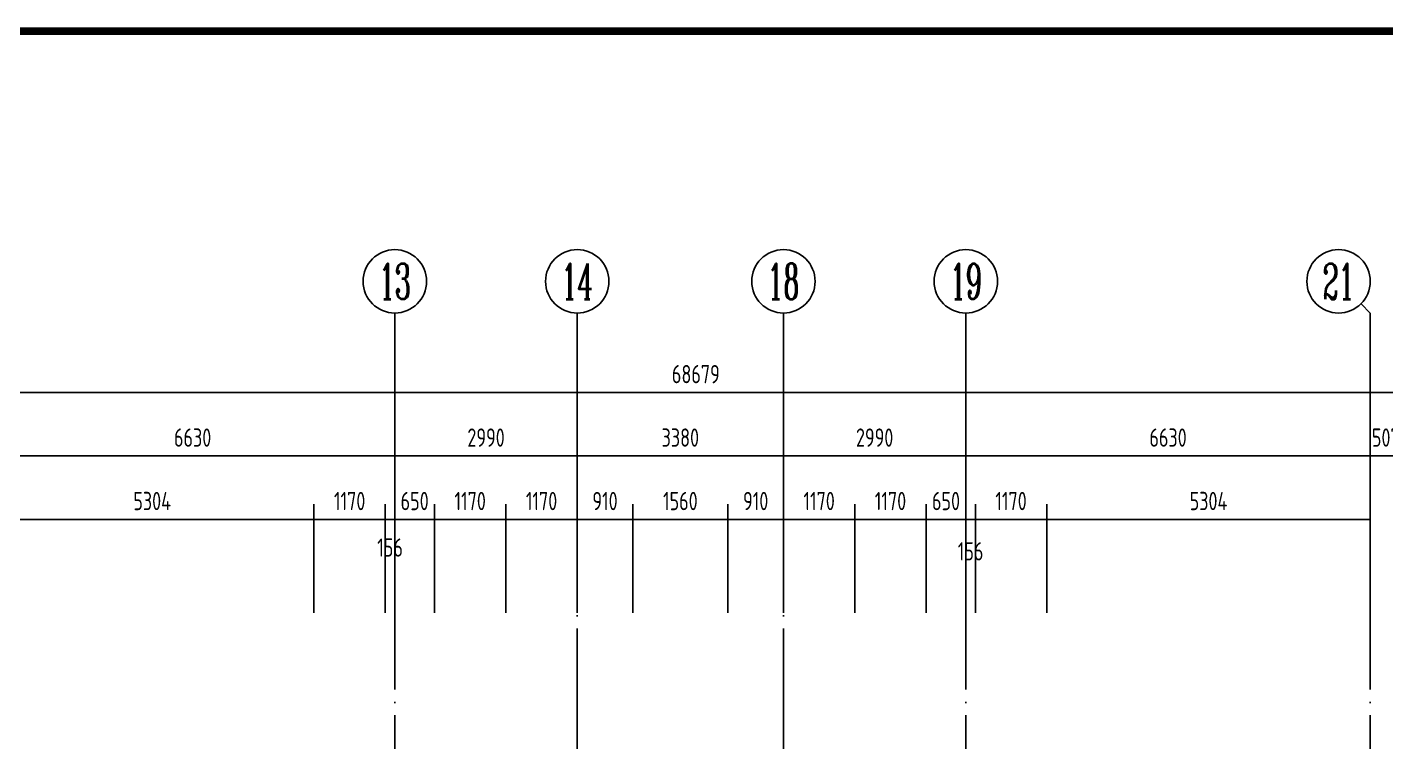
# Model space of a CAD drawing. Extents: x -726032 to 135930, y -151624 to 587044.
# Drawn here: x -591951 to -569679, y 519497 to 531209 of the extents above; entities that cross this region are included whole.
import ezdxf
from ezdxf.enums import TextEntityAlignment as Align

# ---------------------------------------------------------------- set-up
doc = ezdxf.new("R2010")
doc.units = 0
doc.header["$LTSCALE"] = 1000
doc.header["$MEASUREMENT"] = 0
doc.linetypes.add('DOTE', pattern=[2.42, 2, -0.2, 0.02, -0.2])
doc.layers.get('0').update_dxf_attribs({"linetype": 'CONTINUOUS'})
doc.layers.get('DEFPOINTS').update_dxf_attribs({"color": 1, "linetype": 'CONTINUOUS'})
for name, color, linetype in [('AXIS', 245, 'CONTINUOUS'), ('AXIS_TEXT', 7, 'CONTINUOUS'), ('DOTE', 8, 'DOTE'), ('PUB_DIM', 245, 'CONTINUOUS'), ('PUB_TITLE', 1, 'CONTINUOUS')]:
    doc.layers.add(name, color=color, linetype=linetype)
doc.styles.add('COMPLEX', font='COMPLEX')
doc.styles.add('DIM_FONT', font='isocp.shx', dxfattribs={"width": 0.8})
doc.dimstyles.new('AXIS', dxfattribs={"dimtxt": 300, "dimasz": 1, "dimexe": 250, "dimexo": 300, "dimgap": 150, "dimtad": 1, "dimdec": 0, "dimzin": 0, "dimdsep": 46, "dimtxsty": 'DIM_FONT', "dimcen": 0.09, "dimse1": 1, "dimse2": 1, "dimclrt": 142, "dimadec": 0, "dimazin": 0, "dimtfac": 1, "dimtdec": 0, "dimtix": 1, "dimtmove": 2, "dimatfit": 3, "dimfxl": 1, "dimtolj": 1, "dimtzin": 0, "dimarcsym": 0})
doc.dimstyles.new('DIMA', dxfattribs={"dimtxt": 300, "dimasz": 1, "dimexe": 250, "dimexo": 300, "dimgap": 150, "dimtad": 1, "dimdec": 0, "dimzin": 0, "dimdsep": 46, "dimtxsty": 'DIM_FONT', "dimcen": 0.09, "dimse1": 1, "dimclrt": 142, "dimadec": 0, "dimazin": 0, "dimtfac": 1, "dimtdec": 0, "dimtix": 1, "dimtmove": 2, "dimatfit": 3, "dimfxl": 1, "dimtolj": 1, "dimtzin": 0, "dimarcsym": 0})
doc.dimstyles.new('DIMB', dxfattribs={"dimtxt": 300, "dimasz": 1, "dimexe": 250, "dimexo": 300, "dimgap": 150, "dimtad": 1, "dimdec": 0, "dimzin": 0, "dimdsep": 46, "dimtxsty": 'DIM_FONT', "dimcen": 0.09, "dimse2": 1, "dimclrt": 142, "dimadec": 0, "dimazin": 0, "dimtfac": 1, "dimtdec": 0, "dimtix": 1, "dimtmove": 2, "dimatfit": 3, "dimfxl": 1, "dimtolj": 1, "dimtzin": 0, "dimarcsym": 0})
doc.dimstyles.new('DIMN', dxfattribs={"dimtxt": 300, "dimasz": 1, "dimexe": 250, "dimexo": 300, "dimgap": 150, "dimtad": 1, "dimdec": 0, "dimzin": 0, "dimdsep": 46, "dimtxsty": 'DIM_FONT', "dimcen": 0.09, "dimclrt": 142, "dimadec": 0, "dimazin": 0, "dimtfac": 1, "dimtdec": 0, "dimtix": 1, "dimtmove": 2, "dimatfit": 3, "dimfxl": 1, "dimtolj": 1, "dimtzin": 0, "dimarcsym": 0})

# ---------------------------------------------------------------- blocks, each defined once
blk = doc.blocks.new('*D131')
at = {"layer": 'AXIS', "color": 0, "lineweight": -2, "transparency": 16777216}
for p, q in [((-615330, 522652), (-615330, 525473)), ((-546651, 522652), (-546651, 525473)), ((-546652, 525223), (-615329, 525223))]:
    blk.add_line(p, q, dxfattribs=at)
at = {"layer": 'AXIS', "color": 0, "transparency": 16777216}
for points in [[(-615329, 525224), (-615329, 525223), (-615330, 525223)], [(-546652, 525224), (-546652, 525223), (-546651, 525223)]]:
    blk.add_solid(points, dxfattribs=at)
at = {"layer": 'DEFPOINTS', "color": 0, "transparency": 16777216}
for p in [(-615330, 525223), (-615330, 522352), (-546651, 522352)]:
    blk.add_point(p, dxfattribs=at)
at = {"layer": 'AXIS', "color": 142, "transparency": 16777216, "insert": (-580990, 525523), "char_height": 300, "attachment_point": 5, "style": 'DIM_FONT'}
blk.add_mtext('\\A1;68679', dxfattribs=at)
blk = doc.blocks.new('*D1624')
at = {"layer": 'DEFPOINTS', "color": 0, "transparency": 16777216}
for p in [(-580464, 523143), (-580464, 521312), (-579554, 521312)]:
    blk.add_point(p, dxfattribs=at)
at = {"layer": 'PUB_DIM', "color": 0, "lineweight": -2, "transparency": 16777216}
for p, q in [((-580464, 521612), (-580464, 523393)), ((-579555, 523143), (-580463, 523143))]:
    blk.add_line(p, q, dxfattribs=at)
at = {"layer": 'PUB_DIM', "color": 0, "transparency": 16777216}
for points in [[(-580463, 523144), (-580463, 523143), (-580464, 523143)], [(-579555, 523144), (-579555, 523143), (-579554, 523143)]]:
    blk.add_solid(points, dxfattribs=at)
at = {"layer": 'PUB_DIM', "color": 142, "transparency": 16777216, "insert": (-580009, 523443), "char_height": 300, "attachment_point": 5, "style": 'DIM_FONT'}
blk.add_mtext('\\A1;910', dxfattribs=at)
blk = doc.blocks.new('*D3083')
at = {"layer": 'AXIS', "color": 0, "lineweight": -2, "transparency": 16777216}
blk.add_line((-579555, 524183), (-582933, 524183), dxfattribs=at)
at = {"layer": 'AXIS', "color": 0, "transparency": 16777216}
for points in [[(-582933, 524184), (-582933, 524183), (-582934, 524183)], [(-579555, 524184), (-579555, 524183), (-579554, 524183)]]:
    blk.add_solid(points, dxfattribs=at)
at = {"layer": 'DEFPOINTS', "color": 0, "transparency": 16777216}
for p in [(-582934, 524183), (-582934, 522352), (-579554, 522352)]:
    blk.add_point(p, dxfattribs=at)
at = {"layer": 'AXIS', "color": 142, "transparency": 16777216, "insert": (-581244, 524483), "char_height": 300, "attachment_point": 5, "style": 'DIM_FONT'}
blk.add_mtext('\\A1;3380', dxfattribs=at)
blk = doc.blocks.new('_AXISO')
blk.add_circle((0, 0), 0.5)
at = {"layer": 'AXIS_TEXT', "style": 'COMPLEX', "width": 1.041667}
blk.add_attdef('A', text='', height=0.56, dxfattribs=at).set_placement((-0.25, -0.28), (0.25, -0.28), align=Align.FIT)
blk = doc.blocks.new('*D3084')
at = {"layer": 'AXIS', "color": 0, "lineweight": -2, "transparency": 16777216}
blk.add_line((-576565, 524183), (-579553, 524183), dxfattribs=at)
at = {"layer": 'AXIS', "color": 0, "transparency": 16777216}
for points in [[(-579553, 524184), (-579553, 524183), (-579554, 524183)], [(-576565, 524184), (-576565, 524183), (-576564, 524183)]]:
    blk.add_solid(points, dxfattribs=at)
at = {"layer": 'DEFPOINTS', "color": 0, "transparency": 16777216}
for p in [(-579554, 524183), (-579554, 522352), (-576564, 522352)]:
    blk.add_point(p, dxfattribs=at)
at = {"layer": 'AXIS', "color": 142, "transparency": 16777216, "insert": (-578059, 524483), "char_height": 300, "attachment_point": 5, "style": 'DIM_FONT'}
blk.add_mtext('\\A1;2990', dxfattribs=at)
blk = doc.blocks.new('*D343')
at = {"layer": 'DEFPOINTS', "color": 0, "transparency": 16777216}
for p in [(-579554, 523143), (-579554, 521312), (-578384, 521312)]:
    blk.add_point(p, dxfattribs=at)
at = {"layer": 'PUB_DIM', "color": 0, "lineweight": -2, "transparency": 16777216}
for p, q in [((-579554, 521612), (-579554, 523393)), ((-578384, 521612), (-578384, 523393)), ((-578385, 523143), (-579553, 523143))]:
    blk.add_line(p, q, dxfattribs=at)
at = {"layer": 'PUB_DIM', "color": 0, "transparency": 16777216}
for points in [[(-579553, 523144), (-579553, 523143), (-579554, 523143)], [(-578385, 523144), (-578385, 523143), (-578384, 523143)]]:
    blk.add_solid(points, dxfattribs=at)
at = {"layer": 'PUB_DIM', "color": 142, "transparency": 16777216, "insert": (-578969, 523443), "char_height": 300, "attachment_point": 5, "style": 'DIM_FONT'}
blk.add_mtext('\\A1;1170', dxfattribs=at)
blk = doc.blocks.new('*D377')
at = {"layer": 'DEFPOINTS', "color": 0, "transparency": 16777216}
for p in [(-592554, 523143), (-592554, 521312), (-587250, 521312)]:
    blk.add_point(p, dxfattribs=at)
at = {"layer": 'PUB_DIM', "color": 0, "lineweight": -2, "transparency": 16777216}
for p, q in [((-592554, 521612), (-592554, 523393)), ((-587250, 521612), (-587250, 523393)), ((-587251, 523143), (-592553, 523143))]:
    blk.add_line(p, q, dxfattribs=at)
at = {"layer": 'PUB_DIM', "color": 0, "transparency": 16777216}
for points in [[(-592553, 523144), (-592553, 523143), (-592554, 523143)], [(-587251, 523144), (-587251, 523143), (-587250, 523143)]]:
    blk.add_solid(points, dxfattribs=at)
at = {"layer": 'PUB_DIM', "color": 142, "transparency": 16777216, "insert": (-589902, 523443), "char_height": 300, "attachment_point": 5, "style": 'DIM_FONT'}
blk.add_mtext('\\A1;5304', dxfattribs=at)
blk = doc.blocks.new('*D3091')
at = {"layer": 'AXIS', "color": 0, "lineweight": -2, "transparency": 16777216}
blk.add_line((-585925, 524183), (-592553, 524183), dxfattribs=at)
at = {"layer": 'AXIS', "color": 0, "transparency": 16777216}
for points in [[(-592553, 524184), (-592553, 524183), (-592554, 524183)], [(-585925, 524184), (-585925, 524183), (-585924, 524183)]]:
    blk.add_solid(points, dxfattribs=at)
at = {"layer": 'DEFPOINTS', "color": 0, "transparency": 16777216}
for p in [(-592554, 524183), (-592554, 522352), (-585924, 522352)]:
    blk.add_point(p, dxfattribs=at)
at = {"layer": 'AXIS', "color": 142, "transparency": 16777216, "insert": (-589239, 524483), "char_height": 300, "attachment_point": 5, "style": 'DIM_FONT'}
blk.add_mtext('\\A1;6630', dxfattribs=at)
blk = doc.blocks.new('*D389')
at = {"layer": 'DEFPOINTS', "color": 0, "transparency": 16777216}
for p in [(-582024, 523143), (-582024, 521312), (-580464, 521312)]:
    blk.add_point(p, dxfattribs=at)
at = {"layer": 'PUB_DIM', "color": 0, "lineweight": -2, "transparency": 16777216}
for p, q in [((-582024, 521612), (-582024, 523393)), ((-580464, 521612), (-580464, 523393)), ((-580465, 523143), (-582023, 523143))]:
    blk.add_line(p, q, dxfattribs=at)
at = {"layer": 'PUB_DIM', "color": 0, "transparency": 16777216}
for points in [[(-582023, 523144), (-582023, 523143), (-582024, 523143)], [(-580465, 523144), (-580465, 523143), (-580464, 523143)]]:
    blk.add_solid(points, dxfattribs=at)
at = {"layer": 'PUB_DIM', "color": 142, "transparency": 16777216, "insert": (-581244, 523443), "char_height": 300, "attachment_point": 5, "style": 'DIM_FONT'}
blk.add_mtext('\\A1;1560', dxfattribs=at)
blk = doc.blocks.new('*D3531')
at = {"layer": 'DEFPOINTS', "color": 0, "transparency": 16777216}
for p in [(-585924, 523143), (-585924, 521312), (-585274, 521312)]:
    blk.add_point(p, dxfattribs=at)
at = {"layer": 'PUB_DIM', "color": 0, "lineweight": -2, "transparency": 16777216}
for p, q in [((-585274, 521612), (-585274, 523393)), ((-585925, 523143), (-585926, 523143)), ((-585274, 523143), (-585924, 523143)), ((-585273, 523143), (-585272, 523143))]:
    blk.add_line(p, q, dxfattribs=at)
at = {"layer": 'PUB_DIM', "color": 0, "transparency": 16777216}
for points in [[(-585925, 523144), (-585925, 523143), (-585924, 523143)], [(-585273, 523144), (-585273, 523143), (-585274, 523143)]]:
    blk.add_solid(points, dxfattribs=at)
at = {"layer": 'PUB_DIM', "color": 142, "transparency": 16777216, "insert": (-585599, 523443), "char_height": 300, "attachment_point": 5, "style": 'DIM_FONT'}
blk.add_mtext('\\A1;650', dxfattribs=at)
blk = doc.blocks.new('*D390')
at = {"layer": 'DEFPOINTS', "color": 0, "transparency": 16777216}
for p in [(-585274, 523143), (-585274, 521312), (-584104, 521312)]:
    blk.add_point(p, dxfattribs=at)
at = {"layer": 'PUB_DIM', "color": 0, "lineweight": -2, "transparency": 16777216}
for p, q in [((-585274, 521612), (-585274, 523393)), ((-584104, 521612), (-584104, 523393)), ((-584105, 523143), (-585273, 523143))]:
    blk.add_line(p, q, dxfattribs=at)
at = {"layer": 'PUB_DIM', "color": 0, "transparency": 16777216}
for points in [[(-585273, 523144), (-585273, 523143), (-585274, 523143)], [(-584105, 523144), (-584105, 523143), (-584104, 523143)]]:
    blk.add_solid(points, dxfattribs=at)
at = {"layer": 'PUB_DIM', "color": 142, "transparency": 16777216, "insert": (-584689, 523443), "char_height": 300, "attachment_point": 5, "style": 'DIM_FONT'}
blk.add_mtext('\\A1;1170', dxfattribs=at)
blk = doc.blocks.new('*D391')
at = {"layer": 'DEFPOINTS', "color": 0, "transparency": 16777216}
for p in [(-586080, 523143), (-586080, 521312), (-585924, 521312)]:
    blk.add_point(p, dxfattribs=at)
at = {"layer": 'PUB_DIM', "color": 0, "lineweight": -2, "transparency": 16777216}
for p, q in [((-586080, 521612), (-586080, 523393)), ((-585924, 521612), (-585924, 523393)), ((-586081, 523143), (-586082, 523143)), ((-585924, 523143), (-586080, 523143)), ((-585923, 523143), (-585922, 523143))]:
    blk.add_line(p, q, dxfattribs=at)
at = {"layer": 'PUB_DIM', "color": 0, "transparency": 16777216}
for points in [[(-586081, 523144), (-586081, 523143), (-586080, 523143)], [(-585923, 523144), (-585923, 523143), (-585924, 523143)]]:
    blk.add_solid(points, dxfattribs=at)
at = {"layer": 'PUB_DIM', "color": 142, "transparency": 16777216, "insert": (-586002, 522681), "char_height": 300, "attachment_point": 5, "style": 'DIM_FONT'}
blk.add_mtext('\\A1;156', dxfattribs=at)
blk = doc.blocks.new('*D392')
at = {"layer": 'DEFPOINTS', "color": 0, "transparency": 16777216}
for p in [(-584104, 523143), (-584104, 521312), (-582934, 521312)]:
    blk.add_point(p, dxfattribs=at)
at = {"layer": 'PUB_DIM', "color": 0, "lineweight": -2, "transparency": 16777216}
for p, q in [((-584104, 521612), (-584104, 523393)), ((-582934, 521612), (-582934, 523393)), ((-582935, 523143), (-584103, 523143))]:
    blk.add_line(p, q, dxfattribs=at)
at = {"layer": 'PUB_DIM', "color": 0, "transparency": 16777216}
for points in [[(-584103, 523144), (-584103, 523143), (-584104, 523143)], [(-582935, 523144), (-582935, 523143), (-582934, 523143)]]:
    blk.add_solid(points, dxfattribs=at)
at = {"layer": 'PUB_DIM', "color": 142, "transparency": 16777216, "insert": (-583519, 523443), "char_height": 300, "attachment_point": 5, "style": 'DIM_FONT'}
blk.add_mtext('\\A1;1170', dxfattribs=at)
blk = doc.blocks.new('*D3096')
at = {"layer": 'AXIS', "color": 0, "lineweight": -2, "transparency": 16777216}
blk.add_line((-582935, 524183), (-585923, 524183), dxfattribs=at)
at = {"layer": 'AXIS', "color": 0, "transparency": 16777216}
for points in [[(-585923, 524184), (-585923, 524183), (-585924, 524183)], [(-582935, 524184), (-582935, 524183), (-582934, 524183)]]:
    blk.add_solid(points, dxfattribs=at)
at = {"layer": 'DEFPOINTS', "color": 0, "transparency": 16777216}
for p in [(-585924, 524183), (-585924, 522352), (-582934, 522352)]:
    blk.add_point(p, dxfattribs=at)
at = {"layer": 'AXIS', "color": 142, "transparency": 16777216, "insert": (-584429, 524483), "char_height": 300, "attachment_point": 5, "style": 'DIM_FONT'}
blk.add_mtext('\\A1;2990', dxfattribs=at)
blk = doc.blocks.new('*D3532')
at = {"layer": 'DEFPOINTS', "color": 0, "transparency": 16777216}
for p in [(-582934, 523143), (-582934, 521312), (-582024, 521312)]:
    blk.add_point(p, dxfattribs=at)
at = {"layer": 'PUB_DIM', "color": 0, "lineweight": -2, "transparency": 16777216}
for p, q in [((-582024, 521612), (-582024, 523393)), ((-582025, 523143), (-582933, 523143))]:
    blk.add_line(p, q, dxfattribs=at)
at = {"layer": 'PUB_DIM', "color": 0, "transparency": 16777216}
for points in [[(-582933, 523144), (-582933, 523143), (-582934, 523143)], [(-582025, 523144), (-582025, 523143), (-582024, 523143)]]:
    blk.add_solid(points, dxfattribs=at)
at = {"layer": 'PUB_DIM', "color": 142, "transparency": 16777216, "insert": (-582479, 523443), "char_height": 300, "attachment_point": 5, "style": 'DIM_FONT'}
blk.add_mtext('\\A1;910', dxfattribs=at)
blk = doc.blocks.new('*D396')
at = {"layer": 'DEFPOINTS', "color": 0, "transparency": 16777216}
for p in [(-587250, 523143), (-587250, 521312), (-586080, 521312)]:
    blk.add_point(p, dxfattribs=at)
at = {"layer": 'PUB_DIM', "color": 0, "lineweight": -2, "transparency": 16777216}
for p, q in [((-587250, 521612), (-587250, 523393)), ((-586080, 521612), (-586080, 523393)), ((-586081, 523143), (-587249, 523143))]:
    blk.add_line(p, q, dxfattribs=at)
at = {"layer": 'PUB_DIM', "color": 0, "transparency": 16777216}
for points in [[(-587249, 523144), (-587249, 523143), (-587250, 523143)], [(-586081, 523144), (-586081, 523143), (-586080, 523143)]]:
    blk.add_solid(points, dxfattribs=at)
at = {"layer": 'PUB_DIM', "color": 142, "transparency": 16777216, "insert": (-586665, 523443), "char_height": 300, "attachment_point": 5, "style": 'DIM_FONT'}
blk.add_mtext('\\A1;1170', dxfattribs=at)
blk = doc.blocks.new('*D3102')
at = {"layer": 'AXIS', "color": 0, "lineweight": -2, "transparency": 16777216}
for p, q in [((-569935, 524183), (-569936, 524183)), ((-569427, 524183), (-569934, 524183)), ((-569426, 524183), (-569425, 524183))]:
    blk.add_line(p, q, dxfattribs=at)
at = {"layer": 'AXIS', "color": 0, "transparency": 16777216}
for points in [[(-569935, 524184), (-569935, 524183), (-569934, 524183)], [(-569426, 524184), (-569426, 524183), (-569427, 524183)]]:
    blk.add_solid(points, dxfattribs=at)
at = {"layer": 'DEFPOINTS', "color": 0, "transparency": 16777216}
for p in [(-569934, 524183), (-569934, 522352), (-569427, 522352)]:
    blk.add_point(p, dxfattribs=at)
at = {"layer": 'AXIS', "color": 142, "transparency": 16777216, "insert": (-569680, 524483), "char_height": 300, "attachment_point": 5, "style": 'DIM_FONT'}
blk.add_mtext('\\A1;507', dxfattribs=at)
blk = doc.blocks.new('_AXISO1')
blk.add_line((0.354, -0.146), (0.5, 0))
blk.add_circle((0, -0.5), 0.5)
at = {"layer": 'AXIS_TEXT', "style": 'COMPLEX', "width": 1.041667}
blk.add_attdef('A', text='', height=0.56, dxfattribs=at).set_placement((-0.25, -0.78), (0.25, -0.78), align=Align.FIT)
blk = doc.blocks.new('*D440')
at = {"layer": 'DEFPOINTS', "color": 0, "transparency": 16777216}
for p in [(-578384, 523143), (-578384, 521312), (-577214, 521312)]:
    blk.add_point(p, dxfattribs=at)
at = {"layer": 'PUB_DIM', "color": 0, "lineweight": -2, "transparency": 16777216}
for p, q in [((-578384, 521612), (-578384, 523393)), ((-577214, 521612), (-577214, 523393)), ((-577215, 523143), (-578383, 523143))]:
    blk.add_line(p, q, dxfattribs=at)
at = {"layer": 'PUB_DIM', "color": 0, "transparency": 16777216}
for points in [[(-578383, 523144), (-578383, 523143), (-578384, 523143)], [(-577215, 523144), (-577215, 523143), (-577214, 523143)]]:
    blk.add_solid(points, dxfattribs=at)
at = {"layer": 'PUB_DIM', "color": 142, "transparency": 16777216, "insert": (-577799, 523443), "char_height": 300, "attachment_point": 5, "style": 'DIM_FONT'}
blk.add_mtext('\\A1;1170', dxfattribs=at)
blk = doc.blocks.new('*D1672')
at = {"layer": 'DEFPOINTS', "color": 0, "transparency": 16777216}
for p in [(-577214, 523143), (-577214, 521312), (-576564, 521312)]:
    blk.add_point(p, dxfattribs=at)
at = {"layer": 'PUB_DIM', "color": 0, "lineweight": -2, "transparency": 16777216}
for p, q in [((-577214, 521612), (-577214, 523393)), ((-577215, 523143), (-577216, 523143)), ((-576564, 523143), (-577214, 523143)), ((-576563, 523143), (-576562, 523143))]:
    blk.add_line(p, q, dxfattribs=at)
at = {"layer": 'PUB_DIM', "color": 0, "transparency": 16777216}
for points in [[(-577215, 523144), (-577215, 523143), (-577214, 523143)], [(-576563, 523144), (-576563, 523143), (-576564, 523143)]]:
    blk.add_solid(points, dxfattribs=at)
at = {"layer": 'PUB_DIM', "color": 142, "transparency": 16777216, "insert": (-576889, 523443), "char_height": 300, "attachment_point": 5, "style": 'DIM_FONT'}
blk.add_mtext('\\A1;650', dxfattribs=at)
blk = doc.blocks.new('*D441')
at = {"layer": 'DEFPOINTS', "color": 0, "transparency": 16777216}
for p in [(-576564, 523143), (-576564, 521312), (-576408, 521312)]:
    blk.add_point(p, dxfattribs=at)
at = {"layer": 'PUB_DIM', "color": 0, "lineweight": -2, "transparency": 16777216}
for p, q in [((-576564, 521612), (-576564, 523393)), ((-576408, 521612), (-576408, 523393)), ((-576565, 523143), (-576566, 523143)), ((-576408, 523143), (-576564, 523143)), ((-576407, 523143), (-576406, 523143))]:
    blk.add_line(p, q, dxfattribs=at)
at = {"layer": 'PUB_DIM', "color": 0, "transparency": 16777216}
for points in [[(-576565, 523144), (-576565, 523143), (-576564, 523143)], [(-576407, 523144), (-576407, 523143), (-576408, 523143)]]:
    blk.add_solid(points, dxfattribs=at)
at = {"layer": 'PUB_DIM', "color": 142, "transparency": 16777216, "insert": (-576486, 522619), "char_height": 300, "attachment_point": 5, "style": 'DIM_FONT'}
blk.add_mtext('\\A1;156', dxfattribs=at)
blk = doc.blocks.new('*D443')
at = {"layer": 'DEFPOINTS', "color": 0, "transparency": 16777216}
for p in [(-576408, 523143), (-576408, 521312), (-575238, 521312)]:
    blk.add_point(p, dxfattribs=at)
at = {"layer": 'PUB_DIM', "color": 0, "lineweight": -2, "transparency": 16777216}
for p, q in [((-576408, 521612), (-576408, 523393)), ((-575238, 521612), (-575238, 523393)), ((-575239, 523143), (-576407, 523143))]:
    blk.add_line(p, q, dxfattribs=at)
at = {"layer": 'PUB_DIM', "color": 0, "transparency": 16777216}
for points in [[(-576407, 523144), (-576407, 523143), (-576408, 523143)], [(-575239, 523144), (-575239, 523143), (-575238, 523143)]]:
    blk.add_solid(points, dxfattribs=at)
at = {"layer": 'PUB_DIM', "color": 142, "transparency": 16777216, "insert": (-575823, 523443), "char_height": 300, "attachment_point": 5, "style": 'DIM_FONT'}
blk.add_mtext('\\A1;1170', dxfattribs=at)
blk = doc.blocks.new('*D3103')
at = {"layer": 'AXIS', "color": 0, "lineweight": -2, "transparency": 16777216}
blk.add_line((-569935, 524183), (-576563, 524183), dxfattribs=at)
at = {"layer": 'AXIS', "color": 0, "transparency": 16777216}
for points in [[(-576563, 524184), (-576563, 524183), (-576564, 524183)], [(-569935, 524184), (-569935, 524183), (-569934, 524183)]]:
    blk.add_solid(points, dxfattribs=at)
at = {"layer": 'DEFPOINTS', "color": 0, "transparency": 16777216}
for p in [(-576564, 524183), (-576564, 522352), (-569934, 522352)]:
    blk.add_point(p, dxfattribs=at)
at = {"layer": 'AXIS', "color": 142, "transparency": 16777216, "insert": (-573249, 524483), "char_height": 300, "attachment_point": 5, "style": 'DIM_FONT'}
blk.add_mtext('\\A1;6630', dxfattribs=at)
blk = doc.blocks.new('*D445')
at = {"layer": 'DEFPOINTS', "color": 0, "transparency": 16777216}
for p in [(-575238, 523143), (-575238, 521312), (-569934, 521312)]:
    blk.add_point(p, dxfattribs=at)
at = {"layer": 'PUB_DIM', "color": 0, "lineweight": -2, "transparency": 16777216}
for p, q in [((-575238, 521612), (-575238, 523393)), ((-569934, 521612), (-569934, 523393)), ((-569935, 523143), (-575237, 523143))]:
    blk.add_line(p, q, dxfattribs=at)
at = {"layer": 'PUB_DIM', "color": 0, "transparency": 16777216}
for points in [[(-575237, 523144), (-575237, 523143), (-575238, 523143)], [(-569935, 523144), (-569935, 523143), (-569934, 523143)]]:
    blk.add_solid(points, dxfattribs=at)
at = {"layer": 'PUB_DIM', "color": 142, "transparency": 16777216, "insert": (-572586, 523443), "char_height": 300, "attachment_point": 5, "style": 'DIM_FONT'}
blk.add_mtext('\\A1;5304', dxfattribs=at)

msp = doc.modelspace()

# ---------------------------------------------------------------- linework, layer by layer
at = {"layer": 'AXIS'}
for p, q in [((-585923.9, 526523.4), (-585923.9, 522352)), ((-582933.9, 526523.4), (-582933.9, 522352)), ((-579553.9, 526523.4), (-579553.9, 522352)), ((-576563.9, 526523.4), (-576563.9, 522352)), ((-569933.9, 526523.4), (-569933.9, 522352))]:
    msp.add_line(p, q, dxfattribs=at)
at = {"layer": 'DOTE'}
for p, q in [((-585923.9, 522352), (-585923.9, 491880.4)), ((-582933.9, 507252.4), (-582933.9, 522352)), ((-579553.9, 507252.4), (-579553.9, 522352)), ((-576563.9, 522352), (-576563.9, 491880.4)), ((-569933.9, 522352), (-569933.9, 491880.4))]:
    msp.add_line(p, q, dxfattribs=at)
at = {"layer": 'PUB_TITLE', "const_width": 130}
msp.add_lwpolyline([(-626842.4, 479143.9), (-534152.4, 479143.9), (-534152.4, 531143.9), (-626842.4, 531143.9)], close=True, dxfattribs=at)

# ---------------------------------------------------------------- block references
at = {"layer": 'AXIS'}
ref = msp.add_blockref('_AXISO', (-585923.9, 527043.4), dxfattribs=dict(at, xscale=1040, yscale=1040, zscale=1040))
ref.add_attrib('A', '13', dxfattribs={"layer": 'AXIS_TEXT', "height": 582.4, "style": 'COMPLEX', "width": 0.646552}).set_placement((-586183.9, 526752.2), (-585663.9, 526752.2), align=Align.FIT)
ref = msp.add_blockref('_AXISO', (-582933.9, 527043.4), dxfattribs=dict(at, xscale=1040, yscale=1040, zscale=1040))
ref.add_attrib('A', '14', dxfattribs={"layer": 'AXIS_TEXT', "height": 582.4, "style": 'COMPLEX', "width": 0.604839}).set_placement((-583193.9, 526752.2), (-582673.9, 526752.2), align=Align.FIT)
ref = msp.add_blockref('_AXISO', (-579553.9, 527043.4), dxfattribs=dict(at, xscale=1040, yscale=1040, zscale=1040))
ref.add_attrib('A', '18', dxfattribs={"layer": 'AXIS_TEXT', "height": 582.4, "style": 'COMPLEX', "width": 0.646552}).set_placement((-579813.9, 526752.2), (-579293.9, 526752.2), align=Align.FIT)
ref = msp.add_blockref('_AXISO', (-576563.9, 527043.4), dxfattribs=dict(at, xscale=1040, yscale=1040, zscale=1040))
ref.add_attrib('A', '19', dxfattribs={"layer": 'AXIS_TEXT', "height": 582.4, "style": 'COMPLEX', "width": 0.646552}).set_placement((-576823.9, 526752.2), (-576303.9, 526752.2), align=Align.FIT)
ref = msp.add_blockref('_AXISO1', (-569933.9, 527043.4), dxfattribs=dict(at, xscale=1040, yscale=1040, zscale=1040, rotation=270))
ref.add_attrib('A', '21', dxfattribs={"layer": 'AXIS_TEXT', "height": 582.4, "style": 'COMPLEX', "width": 0.646552}).set_placement((-570713.9, 526752.2), (-570193.9, 526752.2), align=Align.FIT)

# ---------------------------------------------------------------- dimensions: what is measured, and where the dimension line sits
dim = msp.add_aligned_dim(p1=(-546650.9, 522352), p2=(-615329.9, 522352), distance=-2871.4, dimstyle='DIMN', dxfattribs=at)
dim.commit()
dim.dimension.update_dxf_attribs({"geometry": '*D131', "text_midpoint": (-580990.4, 525523.4)})
for base, p1, p2, picture, middle in [((-592553.9, 524183.4), (-585923.9, 522352), (-592553.9, 522352), '*D3091', (-589238.9, 524483.4)), ((-585923.9, 524183.4), (-582933.9, 522352), (-585923.9, 522352), '*D3096', (-584428.9, 524483.4)), ((-582933.9, 524183.4), (-579553.9, 522352), (-582933.9, 522352), '*D3083', (-581243.9, 524483.4)), ((-579553.9, 524183.4), (-576563.9, 522352), (-579553.9, 522352), '*D3084', (-578058.9, 524483.4)), ((-576563.9, 524183.4), (-569933.9, 522352), (-576563.9, 522352), '*D3103', (-573248.9, 524483.4)), ((-569933.9, 524183.4), (-569426.9, 522352), (-569933.9, 522352), '*D3102', (-569680.4, 524483.4))]:
    dim = msp.add_linear_dim(base=base, p1=p1, p2=p2, dimstyle='AXIS', dxfattribs=at)
    dim.commit()
    dim.dimension.update_dxf_attribs({"geometry": picture, "text_midpoint": middle})
at = {"layer": 'PUB_DIM'}
for base, p1, p2, dimstyle, picture, middle in [((-592553.9, 523143.4), (-587249.9, 521312), (-592553.9, 521312), 'DIMN', '*D377', (-589901.9, 523443.4)), ((-587249.9, 523143.4), (-586079.9, 521312), (-587249.9, 521312), 'DIMN', '*D396', (-586664.9, 523443.4)), ((-585923.9, 523143.4), (-585273.9, 521312), (-585923.9, 521312), 'DIMB', '*D3531', (-585598.9, 523443.4)), ((-585273.9, 523143.4), (-584103.9, 521312), (-585273.9, 521312), 'DIMN', '*D390', (-584688.9, 523443.4)), ((-584103.9, 523143.4), (-582933.9, 521312), (-584103.9, 521312), 'DIMN', '*D392', (-583518.9, 523443.4)), ((-582933.9, 523143.4), (-582023.9, 521312), (-582933.9, 521312), 'DIMB', '*D3532', (-582478.9, 523443.4)), ((-582023.9, 523143.4), (-580463.9, 521312), (-582023.9, 521312), 'DIMN', '*D389', (-581243.9, 523443.4)), ((-580463.9, 523143.4), (-579553.9, 521312), (-580463.9, 521312), 'DIMA', '*D1624', (-580008.9, 523443.4)), ((-579553.9, 523143.4), (-578383.9, 521312), (-579553.9, 521312), 'DIMN', '*D343', (-578968.9, 523443.4)), ((-578383.9, 523143.4), (-577213.9, 521312), (-578383.9, 521312), 'DIMN', '*D440', (-577798.9, 523443.4)), ((-577213.9, 523143.4), (-576563.9, 521312), (-577213.9, 521312), 'DIMA', '*D1672', (-576888.9, 523443.4)), ((-576407.9, 523143.4), (-575237.9, 521312), (-576407.9, 521312), 'DIMN', '*D443', (-575822.9, 523443.4)), ((-575237.9, 523143.4), (-569933.9, 521312), (-575237.9, 521312), 'DIMN', '*D445', (-572585.9, 523443.4))]:
    dim = msp.add_linear_dim(base=base, p1=p1, p2=p2, dimstyle=dimstyle, dxfattribs=at)
    dim.commit()
    dim.dimension.update_dxf_attribs({"geometry": picture, "text_midpoint": middle})
for base, p1, p2, picture, middle in [((-586079.9, 523143.4), (-585923.9, 521312), (-586079.9, 521312), '*D391', (-586001.9, 522680.8)), ((-576563.9, 523143.4), (-576407.9, 521312), (-576563.9, 521312), '*D441', (-576485.9, 522619.2))]:
    dim = msp.add_linear_dim(base=base, p1=p1, p2=p2, dimstyle='DIMN', dxfattribs=at)
    dim.commit()
    dim.dimension.update_dxf_attribs({"geometry": picture, "text_midpoint": middle, "dimtype": 160})

doc.saveas('drawing.dxf')
